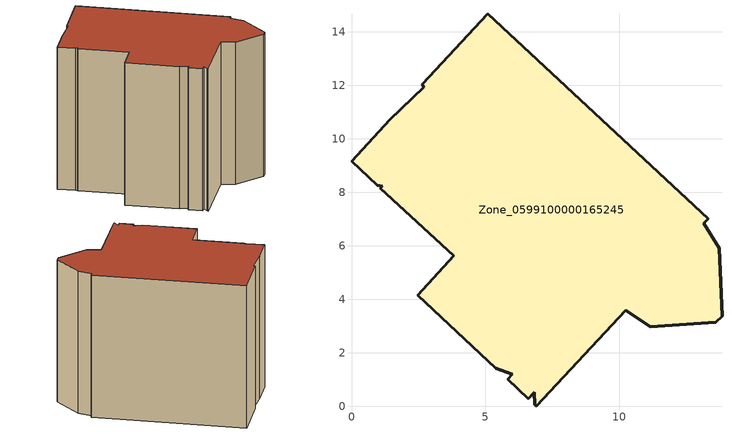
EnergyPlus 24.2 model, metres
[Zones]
Zone_0599100000165245
 floor ground (C_G): 1.15,8.22 0.97,8.26 0,9.15 1.44,10.71 2.7,11.92 2.65,12.03 5.09,14.67 13.33,7 13.17,6.83 13.74,5.91 13.85,3.37 13.62,3.13 11.16,2.98 10.26,3.58 6.91,0 6.84,0.06 6.83,0.52 6.6,0.29 5.83,1.01 6.01,1.2 5.38,1.43 2.47,4.15 3.82,5.62 1.08,8.15 z0
 wall outside (C_F): 5.38,1.43 6.01,1.2 5.83,1.01 6.6,0.29 6.83,0.52 6.84,0.06 6.91,0 10.26,3.58 11.16,2.98 13.62,3.13 13.85,3.37 13.74,5.91 13.17,6.83 13.33,7 5.09,14.67 2.65,12.03 2.7,11.92 1.44,10.71 0,9.15 0.97,8.26 1.15,8.22 1.08,8.15 3.82,5.62 2.47,4.15 5.38,1.43 z0:11.03
 roof outside (C_R): 10.26,3.58 11.16,2.98 13.62,3.13 13.85,3.37 13.74,5.91 13.17,6.83 13.33,7 5.09,14.67 2.65,12.03 2.7,11.92 1.44,10.71 0,9.15 0.97,8.26 1.15,8.22 1.08,8.15 3.82,5.62 2.47,4.15 5.38,1.43 6.01,1.2 5.83,1.01 6.6,0.29 6.83,0.52 6.84,0.06 6.91,0 z11.03
[BUILDING]
Pand.0599100000165245: North Axis=0; Terrain=City; Loads Convergence Tolerance Value=0.04; Temperature Convergence Tolerance Value=0.4; Solar Distribution=FullExterior; Maximum Number of Warmup Days=25; Minimum Number of Warmup Days=1
[Site:Location]
Rotterdam.The.Hague.AP_ZH_NLD Design_Conditions: Latitude=51.96; Longitude=4.45; Time Zone=1; Elevation=-4.5
[SITE:GROUNDTEMPERATURE:BUILDINGSURFACE]
18, 18, 18, 18, 18, 18, 18, 18, 18, 18, 18, 18
[MATERIAL] Thermal Absorptance=0.9; Solar Absorptance=0.7; Visible Absorptance=0.7
Name | Roughness | Thickness | Conductivity | Density | Specific Heat
G.D.1965 | MediumSmooth | 0.15 | 1 | 540 | 1210
F.D.1965 | Rough | 0.3 | 0.857143 | 1920 | 840
R.D.1965 | MediumRough | 0.2 | 0.08 | 1500 | 1000
[CONSTRUCTION]
C_G: G.D.1965
C_F: F.D.1965
C_R: R.D.1965
[ZONE]
Zone_0599100000165245: Type=1; Multiplier=1; Ceiling Height=Autocalculate; Volume=Autocalculate; Floor Area=autocalculate; Part of Total Floor Area=Yes
[ZONEINFILTRATION:DESIGNFLOWRATE]
Infil_Zone_0599100000165245: Zone or ZoneList or Space or SpaceList=Zone_0599100000165245; Schedule=AlwaysOn; Design Flow Rate Calculation Method=Flow/Area; Flow Rate per Floor Area=0.0042; Constant Term Coefficient=1; Temperature Term Coefficient=0; Velocity Term Coefficient=0; Velocity Squared Term Coefficient=0
[HVACTEMPLATE:ZONE:IDEALLOADSAIRSYSTEM]
Zone_0599100000165245: Maximum Heating Supply Air Temperature=50; Minimum Cooling Supply Air Temperature=13; Maximum Heating Supply Air Humidity Ratio=0.0156; Minimum Cooling Supply Air Humidity Ratio=0.0077; Heating Limit=NoLimit; Cooling Limit=NoLimit; Dehumidification Control Type=ConstantSensibleHeatRatio; Cooling Sensible Heat Ratio=0.7; Dehumidification Setpoint=60; Humidification Control Type=None; Humidification Setpoint=30; Outdoor Air Method=None; Outdoor Air Flow Rate per Person=0.00944; Outdoor Air Flow Rate per Zone Floor Area=0; Outdoor Air Flow Rate per Zone=0; Demand Controlled Ventilation Type=None; Outdoor Air Economizer Type=NoEconomizer; Heat Recovery Type=None; Sensible Heat Recovery Effectiveness=0.7; Latent Heat Recovery Effectiveness=0.65
[ZONECONTROL:THERMOSTAT]
ThermostatControl_Zone_0599100000165245: Zone or ZoneList=Zone_0599100000165245; Control Type Schedule=DualSetpointControlType; Control 1=Thermostat_Zone_0599100000165245; Temperature Difference Between Cutout And Setpoint=0
[THERMOSTATSETPOINT:DUALSETPOINT]
Thermostat_Zone_0599100000165245: Heating Setpoint Temperature Schedule=HeatingSetpoint_Zone_0599100000165245; Cooling Setpoint Temperature Schedule=CoolingSetpoint_Zone_0599100000165245
[SCHEDULE:COMPACT]
HeatingSetpoint_Zone_0599100000165245: Through: 12/31, For: AllDays, Until: 24:00, 21
CoolingSetpoint_Zone_0599100000165245: Through: 12/31, For: AllDays, Until: 24:00, 24
DualSetpointControlType: Through: 12/31, For: AllDays, Until: 24:00, 4
AlwaysOn: Through: 12/31, For: AllDays, Until: 24:00, 1
